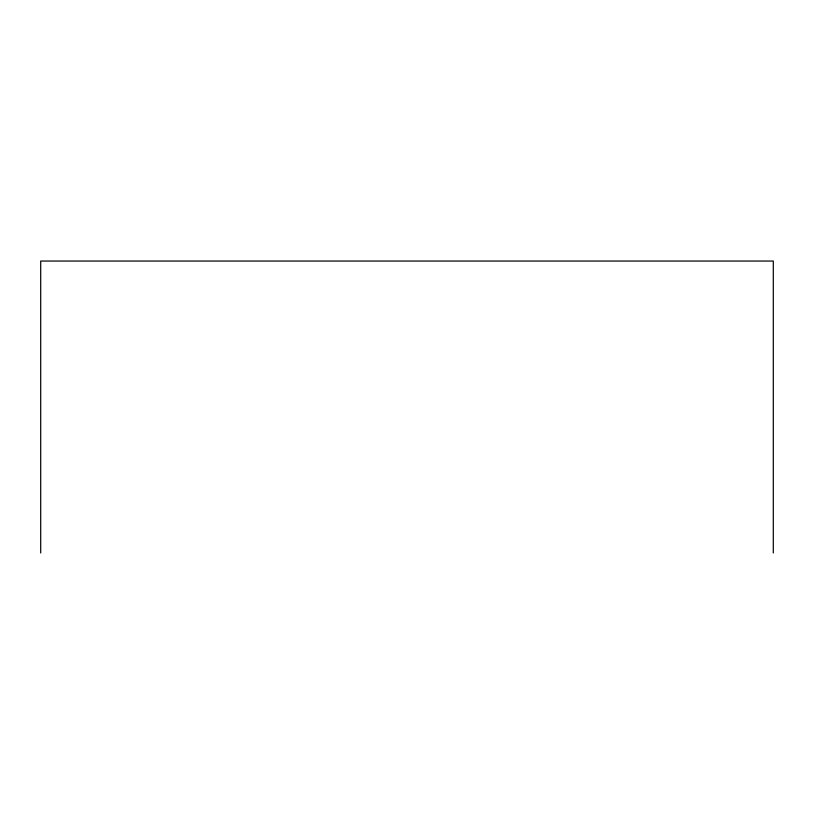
<?xml version="1.0" encoding="UTF-8"?>
<svg xmlns="http://www.w3.org/2000/svg" width="814" height="814" viewBox="0 0 814 814"><rect width="100%" height="100%" fill="white"/><g stroke="black" fill="none" stroke-linecap="round" stroke-linejoin="round"><path stroke-width="1.22" d="M773.3 552.95L773.3 261.05L40.7 261.05L40.7 552.95"/></g></svg>
